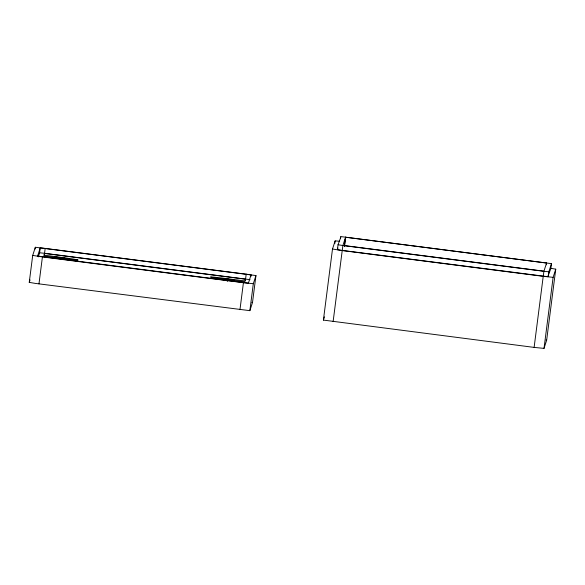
<?xml version="1.0" encoding="UTF-8"?>
<svg xmlns="http://www.w3.org/2000/svg" width="585" height="585" viewBox="0 0 585 585"><rect width="100%" height="100%" fill="white"/><g stroke="black" fill="none" stroke-linecap="round" stroke-linejoin="round"><path stroke-width="0.88" d="M29.25 282.365L32.701 255.411L35.341 247.265L255.952 275.557L252.501 302.511L249.861 310.664L35.224 283.389L29.25 282.365L30.04 279.923M35.107 249.064L35.341 247.265M38.296 256.866L39.612 252.793L40.241 247.894L41.71 247.981L248.062 274.416L251.045 274.928L250.841 276.566M38.968 283.893L42.42 256.939L32.701 255.411M44.285 255.228L44.518 253.422L245.517 279.199L245.283 281.005M39.612 252.793L44.562 253.29L45.184 248.391M227.265 281.48L227.492 279.674A17.301 0.483 7.3 0 1 210.49 277.005A17.301 0.483 7.3 0 1 227.799 278.738L244.954 280.939L245.517 279.199M239.967 309.67L243.426 282.716L253.312 283.71L255.952 275.557M250.066 279.732L245.561 279.067L246.19 274.168M249.861 310.664L253.312 283.71M550.565 268.266L555.75 269.173L546.646 340.236L544.013 348.389L534.12 347.395L323.403 320.09L332.499 249.034L335.139 240.881L339.673 241.239M334.795 243.579L335.139 240.881M337.406 249.663L338.035 244.757L341.055 236.611L551.472 263.645L550.851 268.544L547.823 276.698L340.39 250.175L337.406 249.663L337.933 248.033M340.455 238.241L340.667 236.611M333.121 321.618L342.218 250.555L332.499 249.034M342.262 250.424L342.89 245.524L338.035 244.757M344.419 246.234L345.574 237.239L546.573 263.016L546.339 264.815M344.455 246.373L345.611 237.108M534.12 347.395L543.224 276.332L553.117 277.327L555.75 269.173M543.268 276.2L543.896 271.301L548.84 271.798L551.472 263.645M548.211 276.698L548.84 271.798M544.013 348.389L553.117 277.327M40.241 247.894L37.608 256.04L246.943 282.986L248.413 283.082L251.045 274.928M44.518 253.422L43.955 255.162L61.111 257.356A17.301 0.483 7.3 0 1 78.119 260.025A17.301 0.483 7.3 0 1 60.811 258.292L43.648 256.091M345.574 237.239L342.934 245.386L543.94 271.169L546.573 263.016M323.403 320.09L324.456 316.836M342.89 245.524L543.896 271.301M342.218 250.555L543.224 276.332M44.562 253.29L245.561 279.067M227.492 279.674L244.654 281.875M42.42 256.939L243.426 282.716M545.937 340.039L546.646 340.236M251.784 302.313L252.501 302.511M55.056 257.027L67.092 258.614L55.056 257.027M221.744 278.401L233.773 279.988L221.744 278.401"/></g></svg>
